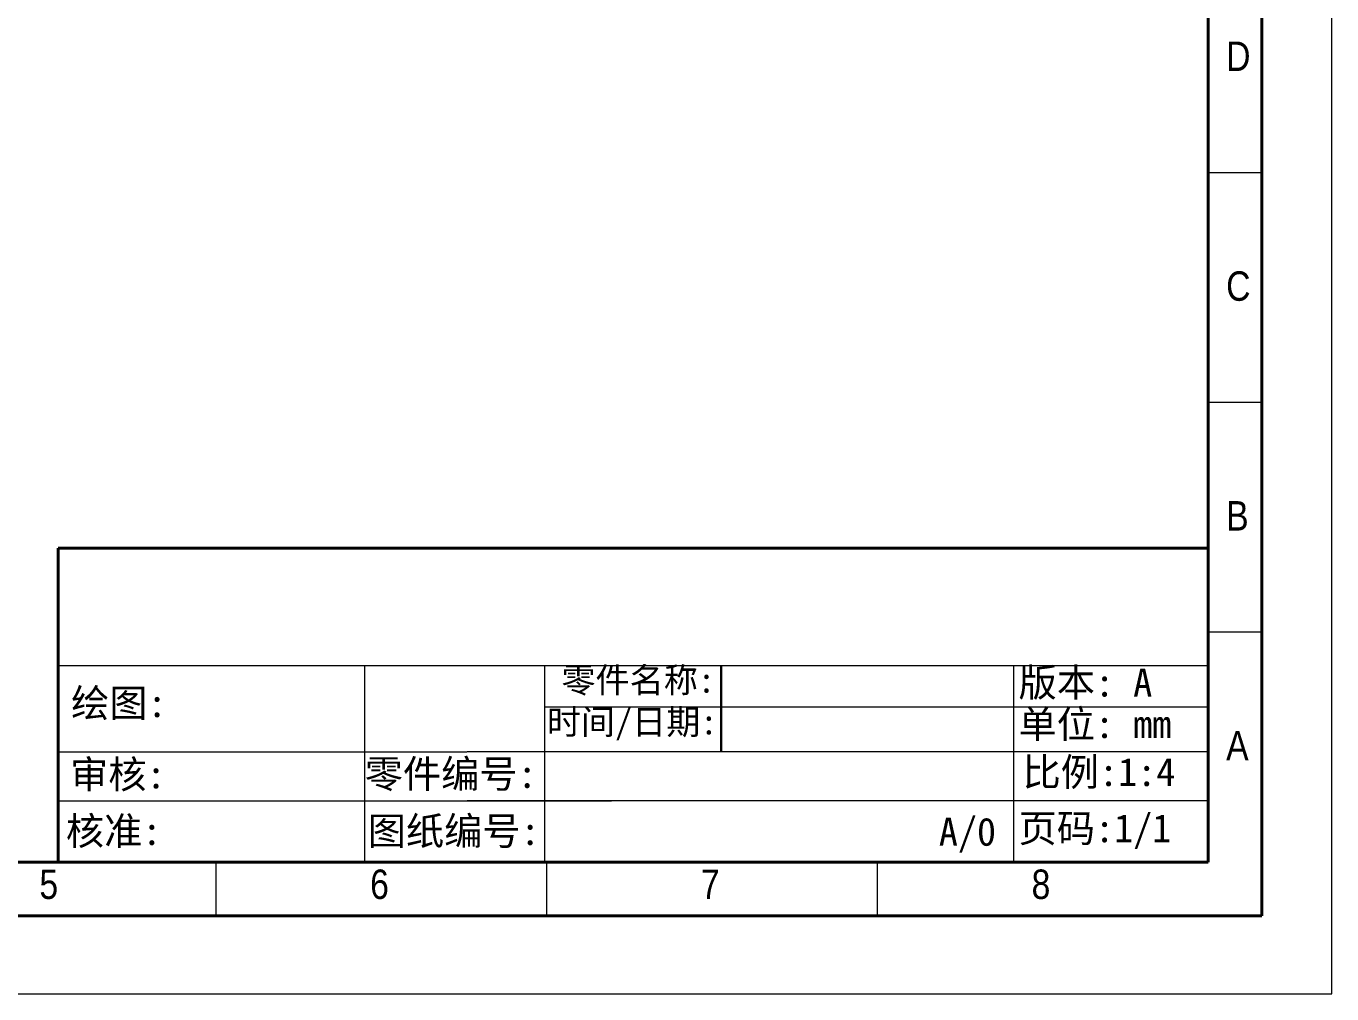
# Model space of a CAD drawing. Header units: millimetres. Extents: x 918 to 1207, y 512 to 723.
# Drawn here: x 1076.5 to 1206.9, y 512.5 to 609.2 of the extents above; entities that cross this region are included whole.
import ezdxf
from ezdxf.enums import TextEntityAlignment as Align

# ---------------------------------------------------------------- set-up
doc = ezdxf.new("R2010")
doc.units = ezdxf.units.MM
doc.layers.get('0').update_dxf_attribs({"lineweight": 30})
doc.layers.add('粗实线', color=7, linetype='Continuous', lineweight=40)
doc.layers.add('细实线', color=7, linetype='Continuous', lineweight=18)
doc.styles.add('SEACAD_arial_ttf', font='arial.ttf', dxfattribs={"height": 0.2})

msp = doc.modelspace()

# ---------------------------------------------------------------- linework, layer by layer
msp.add_line((1145.941735732916, 545.2902106552474), (1145.941735732917, 536.6352871995377))
at = {"layer": '粗实线'}
for p, q in [((1199.928480348345, 520.2618489558697), (1199.928480348345, 714.706293400314)), ((1199.928480348345, 520.2618489558697), (1199.928480348345, 714.706293400314)), ((1194.558109977974, 525.6322193262401), (1194.558109977975, 709.3359230299436)), ((1199.928480348345, 520.2618489558697), (1199.928480348345, 570.5250642944798)), ((1079.725576911541, 557.0084562527841), (1079.723810243885, 525.6322193262404)), ((1079.725576911541, 557.0084562527841), (1079.723810243885, 525.6322193262404)), ((1079.725576911541, 557.0084562527841), (1079.723810243885, 525.6322193262404)), ((1079.725576911541, 557.0084562527838), (1194.558109977975, 557.0084562527841)), ((1079.725576911541, 557.0084562527838), (1194.558109977975, 557.0084562527841)), ((1079.725576911541, 557.0084562527838), (1194.558109977974, 557.0084562527841)), ((930.2988507187151, 525.6322193262401), (1194.558109977974, 525.6322193262401)), ((924.9284803483447, 520.2618489558697), (1199.928480348345, 520.2618489558697)), ((924.9284803483447, 520.2618489558697), (1199.928480348345, 520.2618489558697))]:
    msp.add_line(p, q, dxfattribs=at)
at = {"layer": '细实线'}
for p, q in [((1206.928480348345, 512.4618489558698), (1206.928480348345, 722.506293400314)), ((1199.928480348345, 594.5211082151288), (1194.558109977974, 594.5211082151288)), ((1199.928480348345, 571.558145252166), (1194.558109977974, 571.558145252166)), ((1199.928480348345, 548.5951822892032), (1194.558109977974, 548.5951822892032)), ((1079.724917105028, 545.2902106552476), (1194.558109977974, 545.2902106552474)), ((1079.724917105028, 545.2902106552476), (1194.558109977974, 545.2902106552474)), ((1079.724917105028, 545.2902106552476), (1194.558109977974, 545.2902106552474)), ((1097.644717495572, 545.292279664613), (1194.558109977974, 545.292279664613)), ((1097.644717495572, 545.292279664613), (1194.558109977974, 545.292279664613)), ((1097.644717495572, 545.292279664613), (1194.558109977974, 545.292279664613)), ((1110.312448366336, 545.2902106552472), (1110.312448366336, 525.6205121772775)), ((1110.312448366336, 545.2902106552472), (1110.312448366336, 525.6205121772775)), ((1110.312448366335, 545.2902106552472), (1110.312448366335, 525.6205121772775)), ((1128.283272610905, 545.2902106552474), (1128.283272610909, 525.6890195135809)), ((1128.283272610905, 545.2902106552474), (1128.283272610909, 525.6890195135809)), ((1128.283272610905, 545.2902106552474), (1128.283272610908, 525.6890195135809)), ((1175.138127146915, 545.2902106552474), (1175.138127146914, 525.5712620516372)), ((1175.138127146915, 545.2902106552474), (1175.138127146914, 525.5712620516372)), ((1175.138127146915, 545.2902106552474), (1175.138127146913, 525.5712620516372)), ((1128.283272610906, 541.1648942061965), (1194.558109977974, 541.1648942061965)), ((1129.840623826665, 541.1648942061965), (1194.558109977974, 541.1648942061965)), ((1129.840623826665, 541.1648942061965), (1194.558109977974, 541.1648942061965)), ((1079.724430522777, 536.64844946639), (1120.514129501667, 536.64844946639)), ((1079.724430522777, 536.64844946639), (1120.514129501667, 536.64844946639)), ((1079.724430522777, 536.64844946639), (1120.514129501667, 536.64844946639)), ((1194.558109977974, 536.6352871995377), (1120.568465752503, 536.6352871995377)), ((1194.558109977974, 536.6352871995377), (1120.568465752503, 536.6352871995377)), ((1194.558109977974, 536.6352871995377), (1120.568465752503, 536.6352871995377)), ((1079.724155247234, 531.7595216422328), (1134.97905133005, 531.7595216422326)), ((1079.724155247234, 531.7595216422328), (1134.97905133005, 531.7595216422326)), ((1079.724155247234, 531.7595216422328), (1134.97905133005, 531.7595216422326)), ((1194.558109977974, 531.7587799048272), (1120.568465752503, 531.7587799048272)), ((1194.558109977974, 531.7587799048272), (1120.568465752503, 531.7587799048272)), ((1194.558109977974, 531.7587799048272), (1120.568465752503, 531.7587799048272)), ((1095.460887755753, 525.6322193262401), (1095.460887755753, 520.2618489558697)), ((1128.493295163159, 525.6322193262401), (1128.493295163159, 520.2618489558697)), ((1161.525702570567, 525.6322193262401), (1161.525702570567, 520.2618489558697)), ((918.2340694900945, 512.4618489558698), (1206.928480348345, 512.4618489558698))]:
    msp.add_line(p, q, dxfattribs=at)

# ---------------------------------------------------------------- texts
at = {"color": 3, "attachment_point": 1}
for s, insert, char_height in [('{\\fSimSun|b0|i0|c134|p2;零件名称:}', (1129.970704759763, 545.0717779654624), 2.5), ('{\\fSimSun|b0|i0|c134|p2;版本: A}', (1175.634815292305, 544.9788451354502), 2.799999999999999), ('{\\fSimSun|b0|i0|c134|p2;版本: A}', (1175.634815292305, 544.9788451354502), 2.799999999999999), ('{\\fSimSun|b0|i0|c134|p2;版本: A}', (1175.634815292304, 544.9788451354502), 2.799999999999999), ('{\\fSimSun|b0|i0|c134|p2;绘图:}', (1081.001060227904, 542.9263191666071), 2.799999999999999), ('{\\fSimSun|b0|i0|c134|p2;时间/日期:}', (1128.513771249448, 540.8951001947512), 2.5), ('{\\fSimSun|b0|i0|c134|p2;单位: mm}', (1175.63113521099, 540.8307601028291), 2.799999999999999), ('{\\fSimSun|b0|i0|c134|p2;单位: mm}', (1175.63113521099, 540.8307601028291), 2.799999999999999), ('{\\fSimSun|b0|i0|c134|p2;单位: mm}', (1175.631135210989, 540.8307601028291), 2.799999999999999), ('{\\fSimSun|b0|i0|c134|p2;审核:}', (1080.896657921032, 535.8009621307513), 2.799999999999999), ('{\\fSimSun|b0|i0|c134|p2;零件编号:}', (1110.328539608641, 535.8533238692589), 2.799999999999999), ('{\\fSimSun|b0|i0|c134|p2;比例:1:4}', (1176.03196868319, 536.0336575274926), 2.799999999999999), ('{\\fSimSun|b0|i0|c134|p2;核准:}', (1080.481122585518, 530.147322481142), 2.799999999999999), ('{\\fSimSun|b0|i0|c134|p2;图纸编号:}', (1110.625741928893, 530.147322481142), 2.799999999999999), ('{\\fSimSun|b0|i0|c134|p2;图纸编号:}', (1110.625741928893, 530.147322481142), 2.799999999999999), ('{\\fSimSun|b0|i0|c134|p2;图纸编号:}', (1110.625741928893, 530.147322481142), 2.799999999999999), ('{\\fSimSun|b0|i0|c134|p2;A/0}', (1167.672940905208, 530.0669441073269), 2.799999999999999), ('{\\fSimSun|b0|i0|c134|p2;A/0}', (1167.672940905208, 530.0669441073269), 2.799999999999999), ('{\\fSimSun|b0|i0|c134|p2;A/0}', (1167.672940905207, 530.0669441073269), 2.799999999999999), ('{\\fSimSun|b0|i0|c134|p2;页码:1/1}', (1175.634815292305, 530.4219649590823), 2.799999999999999), ('{\\fSimSun|b0|i0|c134|p2;页码:1/1}', (1175.634815292305, 530.4219649590823), 2.799999999999999), ('{\\fSimSun|b0|i0|c134|p2;页码:1/1}', (1175.634815292304, 530.4219649590823), 2.799999999999999)]:
    msp.add_mtext_dynamic_manual_height_columns(s, width=46.26758232839165, gutter_width=12.5, heights=[0], dxfattribs=dict(at, insert=insert, char_height=char_height))
at = {"layer": '细实线', "style": 'SEACAD_arial_ttf', "width": 0.8190000000000001}
for s, p in [('D', (1196.369851870174, 607.6323153606229)), ('C', (1196.369851870174, 584.6693523976601)), ('B', (1196.369851870174, 561.7063894346973)), ('A', (1196.369851870174, 538.7434264717342)), ('5', (1077.839417691801, 524.8914350935463)), ('6', (1110.871825099207, 524.8914350935727)), ('7', (1143.904232506613, 524.8914350935463)), ('8', (1176.936639914021, 524.8914350935463))]:
    msp.add_text(s, height=2.942192182975514, dxfattribs=at).set_placement(p, align=Align.TOP_LEFT)

doc.saveas('drawing.dxf')
